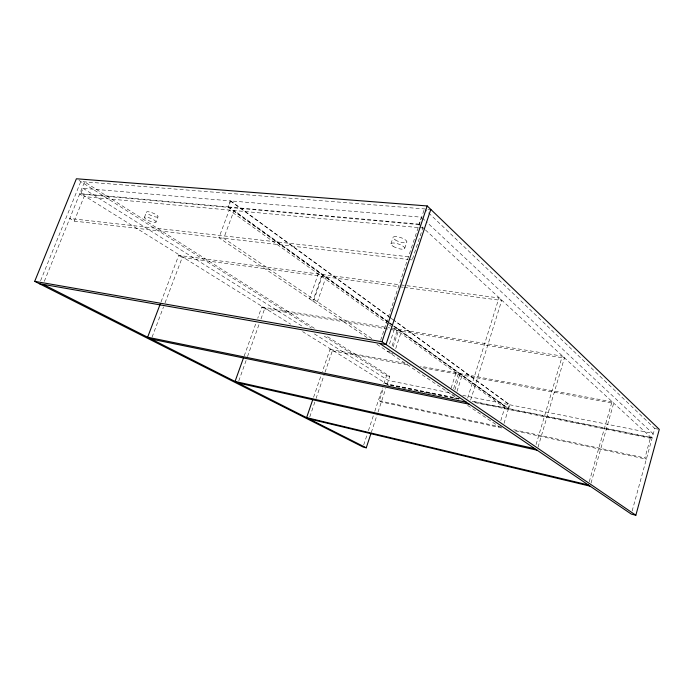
<?xml version="1.0" encoding="UTF-8"?>
<svg xmlns="http://www.w3.org/2000/svg" width="694" height="694" viewBox="0 0 694 694"><rect width="100%" height="100%" fill="white"/><g stroke="black" fill="none" stroke-linecap="round" stroke-linejoin="round"><path stroke-width="0.52" stroke-dasharray="3.47 2.6" d="M515.425 430.913L646.348 459.168L644.934 457.962L650.599 437.315L472.102 401.175M393.533 325.954L508.546 408.87L651.449 437.827L652.681 433.351L426.203 221.629M632.156 510.958L654.754 428.493L425.196 209.657M591.045 483.085L613.643 403.353L611.952 401.8L420.434 366.189M589.232 481.844L611.952 401.8M536.072 444.559L562.27 356.135L388.18 327.672M538.058 447.118L564.387 358.087L562.27 356.135M500.808 420.625L504.72 407.777L392.943 327.559M472.076 401.479L508.112 408.783L509.353 404.697L393.836 320.35M504.026 423.409L508.537 408.549L393.654 325.668M508.546 408.87L509.786 404.784L395.19 321.062M467.661 398.096L498.943 297.943L400.074 284.809M470.627 400.126L501.693 300.459L498.943 297.943M451.143 388.102L455.984 372.799M453.607 388.553L458.101 374.318M454.865 389.924L460.027 373.554M456.999 391.381L462.135 375.072M371.299 432.483L377.683 413.086M378.013 412.071L385.743 388.588M387.087 384.502L389.776 376.339L325.807 335.575M392.119 345.812L397.15 330.578M393.116 346.8L398.859 329.416M363.708 444.958L367.065 434.774M368.41 430.696L374.448 412.366M374.786 411.351L382.507 387.92M383.851 383.851L386.541 375.697L322.458 335.011M395.736 348.596L401.444 331.281M501.701 427.955L381.336 401.982L379.297 400.785L383.314 388.614M412.531 258.94L422.82 227.97L419.905 225.298M389.499 343.998L394.556 328.713M404.723 248.409L406.875 241.98M424.702 229.272L419.133 224.153L421.458 217.187L230.738 200.913L228.473 206.959L388.267 322.155M380.642 340.294L424.069 209.944M390.93 243.802L393.099 237.374M309.784 416.851L315.683 399.588M316.03 398.573L324.714 373.19M325.061 372.175L332.357 350.852L329.988 349.377L322.311 371.784M313.584 397.254L320.914 375.862M321.496 276.273L312.838 301.049L317.392 301.751L326.05 276.889M322.797 274.538L314.087 299.504L309.515 298.81L318.225 273.93M238.779 380.928L247.151 357.557M247.515 356.543L259.166 324.02M260.987 318.945L264.631 308.778L261.777 307.008L257.743 318.225M244.201 355.944L255.913 323.317M80.877 193.652L227.927 206.907L230.182 200.861L83.037 188.308L80.877 193.652L290.665 324.176M161.051 301.864L178.688 255.401L399.059 284.67M152.09 337.084L163.524 306.895M165.051 302.87L182.201 257.578L398.877 286.665M156.029 222.054A6.255 1.449 21.9 0 0 147.796 217.387A6.255 1.449 21.9 0 0 146.859 219.712A6.255 1.449 21.9 0 0 156.029 222.054L158.076 216.754A6.246 1.483 22 0 0 149.878 212.043A6.246 1.483 22 0 0 148.915 214.429A6.246 1.483 22 0 0 158.076 216.754M144.421 217.395L146.495 212.078M44.321 281.348L84.564 181.863L314.842 328.592M408.471 256.771L69.747 218.489L74.206 221.108L84.078 196.628L418.499 227.571M40.599 280.706L80.79 181.559L430.809 209.423M228.473 206.959L419.133 224.153M419.176 224.63L79.697 193.904L84.078 196.628M419.575 227.675L422.82 227.97M74.206 221.108L407.89 259.443M408.966 259.573L412.193 259.938M399.839 286.796L403.162 287.238M404.229 287.385L501.693 300.459M261.777 307.008L387.122 327.499M264.631 308.778L564.387 358.087M387.131 351.138L389.707 351.598M389.768 352.916L394.062 353.688M329.988 349.377L407.664 363.821M332.357 350.852L410.145 365.374M422.924 367.751L613.643 403.353M386.541 375.697L389.776 376.339M654.754 428.493L658.389 429.213M448.931 392.622L388.51 380.538L313.289 333.207M462.707 395.372L509.353 404.697M509.786 404.784L652.681 433.351M451.681 394.652L454.709 395.259M459.359 398.599L384.979 383.539L386.324 384.372M459.35 398.894L387.278 384.294L302.627 331.619M386.992 384.788L389.117 385.213M390.175 385.43L414.552 390.384M415.611 390.601L418.794 391.243M419.853 391.459L423.036 392.101M424.095 392.318L427.27 392.969M428.337 393.177L431.512 393.828M432.57 394.045L452.714 398.13M453.772 398.347L456.956 398.989M474.974 402.65L651.987 438.591L650.599 437.315M379.297 400.785L502.82 427.374M513.707 429.716L644.934 457.962M178.688 255.401L182.201 257.578M83.037 188.308L302.28 326.275M79.029 180.44L311.476 328.036M367.039 337.588L218.914 237.738L229.237 210.065L388.545 324.402M376.911 344.25L458.604 399.319M467.583 405.374L499.003 426.55M371.793 338.603L223.72 238.285L234.052 210.508L392.778 325.035M389.421 325.026L392.058 326.926M389.143 322.788L392.657 325.321M227.927 206.907L388.657 322.719M389.542 323.352L393.056 325.876M393.932 326.51L508.112 408.783M230.738 200.913L394.313 320.42M230.182 200.861L388.579 316.516M389.455 317.158L392.96 319.717M425.5 230.009L651.449 437.827M422.247 217.925L425.413 220.892M393.151 246.344A7.278 2.177 18.8 0 0 404.593 248.66A7.278 2.177 18.8 0 0 395.754 243.273A7.278 2.177 18.8 0 0 393.151 246.344M395.302 239.951A7.27 2.221 18.8 0 0 406.745 242.232A7.27 2.221 18.8 0 0 397.931 236.81A7.27 2.221 18.8 0 0 395.302 239.951"/><path stroke-width="1.04" d="M379.618 343.374L631.297 514.089L635.851 515.234L659.3 429.386L427.2 205.945L76.392 178.766L34.7 281.348L363.031 446.997L366.259 447.804L370.96 433.507M635.851 515.234L381.995 341.76L427.2 205.945M430.809 209.423L385.994 344.493L39.385 283.707M312.89 399.293L306.601 417.632L588.347 484.959M243.464 357.991L235.049 381.44L534.848 448.671M160.279 303.885L147.631 337.223L466.377 402.225M34.7 281.348L381.995 341.76M151.327 339.097L469.352 404.238M238.051 382.958L537.139 450.224M309.09 418.89L590.169 486.19M43.106 284.367L366.259 447.804"/></g></svg>
